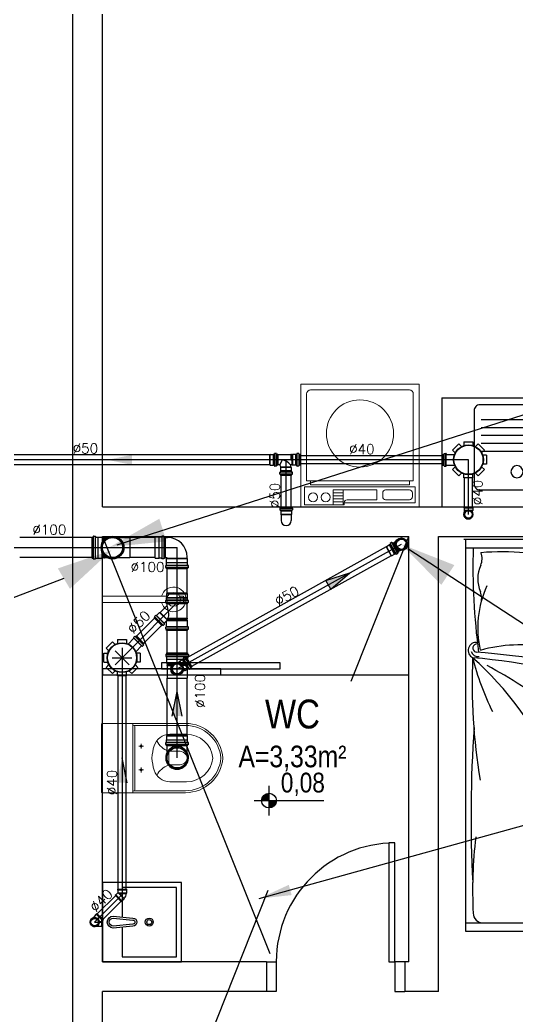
# Model space of a CAD drawing. Header units: millimetres. Extents: x 4156 to 4603, y 996 to 1078.
# Drawn here: x 4163.06 to 4165.82, y 1064.24 to 1069.78 of the extents above; entities that cross this region are included whole.
import ezdxf
from ezdxf.enums import TextEntityAlignment as Align

# ---------------------------------------------------------------- set-up
doc = ezdxf.new("R2010")
doc.units = ezdxf.units.MM
doc.header["$LTSCALE"] = 20
doc.linetypes.add('HIDDEN2', pattern=[0.1875, 0.125, -0.0625])
for name, color, linetype in [('-HIDRO', 8, 'Continuous'), ('A-PEN-C', 4, 'Continuous'), ('ARREDI_attrezzature', 175, 'Continuous'), ('COTA', 7, 'Continuous'), ('COTAS01', 7, 'Continuous'), ('E-txt-g', 3, 'Continuous'), ('Esgoto', 5, 'Continuous'), ('ESPECIFICAÇÃO02', 7, 'Continuous'), ('MOB', 251, 'Continuous'), ('Texto-Tubos', 7, 'Continuous'), ('TigreCad', 3, 'Continuous'), ('Tinterno', 9, 'Continuous')]:
    doc.layers.add(name, color=color, linetype=linetype)
doc.layers.add('E-Lay-9', color=9, linetype='Continuous', lineweight=9)
doc.layers.add('E-Txt-W', color=7, linetype='Continuous', lineweight=20)
doc.styles.add('F2', font='ARIALN.TTF')
doc.styles.add('REG60', font='romans.shx', dxfattribs={"width": 0.8, "height": 0.15})
doc.styles.add('REG80', font='romans.shx', dxfattribs={"width": 0.8, "height": 0.2})
doc.styles.get("Standard").update_dxf_attribs({"font": 'arial.ttf'})
doc.styles.add('TCTUBOS-TXT', font='txt.shx')
doc.dimstyles.get("Standard").update_dxf_attribs({"dimtxt": 0.18, "dimasz": 0.18, "dimexe": 0.18, "dimexo": 0.0625, "dimgap": 0.09, "dimtad": 0, "dimtih": 1, "dimtoh": 1, "dimdec": 4, "dimzin": 0, "dimdsep": 46, "dimtxsty": 'Standard', "dimcen": 0.09, "dimadec": 0, "dimazin": 0, "dimtfac": 1, "dimtdec": 4, "dimtofl": 0, "dimtmove": 0, "dimatfit": 3, "dimfxl": 1, "dimtolj": 1, "dimtzin": 0, "dimarcsym": 0})

# ---------------------------------------------------------------- blocks, each defined once
blk = doc.blocks.new('vaso-s')
at = {"layer": 'E-Lay-9', "color": 8}
for p, q in [((0, 0.17), (0, 0)), ((0.4256, 0.175), (0.005, 0.175)), ((0.16, 0.17), (0.16, 0.17)), ((0.16, 0.17), (0.16, 0)), ((0.4256, 0.165), (0.165, 0.165)), ((0.17, 0), (0.17, 0.16)), ((0.4306, 0.12), (0.3459, 0.12)), ((0.2134, 0.06), (0.1891, 0.06)), ((0.2013, 0.0479), (0.2013, 0.0722)), ((0.3406, 0.035), (0.3406, 0)), ((0.3906, 0.035), (0.3406, 0.035)), ((0, -0.17), (0, 0)), ((0.16, -0.17), (0.16, 0)), ((0.17, 0), (0.17, -0.1601)), ((0.2013, -0.0479), (0.2013, -0.0722)), ((0.3406, -0.035), (0.3406, 0)), ((0.3906, -0.035), (0.3406, -0.035)), ((0.2134, -0.06), (0.1891, -0.06)), ((0.4306, -0.12), (0.3459, -0.12)), ((0.4256, -0.175), (0.005, -0.175)), ((0.16, -0.17), (0.16, -0.17)), ((0.4256, -0.165), (0.165, -0.165))]:
    blk.add_line(p, q, dxfattribs=at)
for centre in [(0.2013, 0.06), (0.2013, -0.06)]:
    blk.add_circle(centre, 0.005, dxfattribs=at)
for centre, radius, start, end in [((0.005, 0.17), 0.005, 90, 180), ((0.155, 0.17), 0.005, 0, 90), ((0.165, 0.17), 0.00495, 180, 270), ((0.165, 0.16), 0.00495, 0, 90), ((0.4256, -0.015), 0.19, 4.5281, 90), ((0.4256, -0.015), 0.18, 4.7802, 90), ((0.3459, 0.0375), 0.0825, 90, 163.0355), ((0.4306, -0.015), 0.135, 6.3794, 90), ((0.518, -0.015), 0.2624, 163.0355, 176.7233), ((0.3754, 0.1358), 0.1066, 206.9395, 250.9647), ((0.3906, -0.015), 0.05, 17.4576, 90), ((0.518, 0.015), 0.2624, 183.2767, 196.9645), ((0.3754, -0.1358), 0.1066, 109.0353, 153.0605), ((0.3906, 0.015), 0.05, 270, 342.5424), ((0.4256, 0.015), 0.19, 270, 355.4719), ((0.4256, 0.015), 0.18, 270, 355.2198), ((0.4306, 0.015), 0.135, 270, 353.6206), ((0.3459, -0.0375), 0.0825, 196.9645, 270), ((0.005, -0.17), 0.005, 180, 270), ((0.155, -0.17), 0.005, 270, 0), ((0.165, -0.17), 0.00495, 90, 180), ((0.165, -0.1601), 0.00495, 270, 0)]:
    blk.add_arc(centre, radius, start, end, dxfattribs=at)
blk = doc.blocks.new('Chuveiro')
at = {"layer": 'E-Lay-9', "color": 8}
for p, q in [((-0.0311, 0.0156), (-0.3604, 0.0156)), ((0.0509, 0.0156), (0.0311, 0.0156)), ((0.0509, 0.0156), (0.0509, -0.0156)), ((-0.0311, -0.0156), (-0.3604, -0.0156)), ((0.0509, -0.0156), (0.0311, -0.0156))]:
    blk.add_line(p, q, dxfattribs=at)
blk.add_circle((0, 0), 0.0348, dxfattribs=at)
for centre, radius, start, end in [((0, 0), 0.0624, 194.4775, 165.5225), ((0.0093, 0), 0.0444, 339.4266, 20.5734)]:
    blk.add_arc(centre, radius, start, end, dxfattribs=at)
blk = doc.blocks.new('CUBA QUADRADA-flat-4-flat-1')
at = {"layer": 'MOB'}
blk.add_lwpolyline([(0, -0.2), (0.4, -0.2), (0.4, 0.2), (0, 0.2)], close=True, dxfattribs=at)
blk.add_lwpolyline([(0.1, -0.0255), (0.1, -0.175), (0.375, -0.175), (0.375, 0.175), (0.1, 0.175), (0.1, 0.0255)], dxfattribs=at)
for points in [[(0.155, -0.02), (0.055, -0.03, -1), (0.055, 0.03), (0.155, 0.02, -1)], [(0.155, -0.01), (0.055, -0.02, -1), (0.055, 0.02), (0.155, 0.01, -1)]]:
    blk.add_lwpolyline(points, format="xyb", close=True, dxfattribs=at)
for radius in [0.02, 0.0125]:
    blk.add_circle((0.2375, 0), radius, dxfattribs=at)
blk = doc.blocks.new('TXT-AMB75')
at = {"layer": 'E-txt-g', "style": 'REG80', "width": 0.8, "flags": 8}
blk.add_attdef('TXT', text='', height=0.2, dxfattribs=at).set_placement((0.0055, 0.2964), align=Align.CENTER)
at = {"layer": 'E-Txt-W', "style": 'REG60', "width": 0.8, "flags": 8}
blk.add_attdef('TXT', text='', height=0.15, dxfattribs=at).set_placement((0.0055, 0.0271), align=Align.CENTER)
blk = doc.blocks.new('NV')
at = {"color": 4, "linetype": 'ByBlock', "ltscale": 0.5}
for p, q in [((-1.4143, -0.1421), (-1.4143, 0.1067)), ((-1.5387, -0.0177), (-0.9535, -0.0177))]:
    blk.add_line(p, q, dxfattribs=at)
at = {"color": 4, "ltscale": 2.5}
blk.add_circle((-1.4143, -0.0177), 0.0622, dxfattribs=at)
at = {"color": 4}
for points in [[(-1.4143, -0.0177), (-1.4583, 0.0263), (-1.4765, -0.0177), (-1.4717, 0.0061)], [(-1.4143, -0.0177), (-1.4143, 0.0445), (-1.4583, 0.0263), (-1.4381, 0.0398)], [(-1.4143, -0.0177), (-1.3521, -0.0177), (-1.3703, -0.0617), (-1.3568, -0.0415)], [(-1.4143, -0.0177), (-1.3703, -0.0617), (-1.4143, -0.0799), (-1.3905, -0.0752)]]:
    blk.add_solid(points, dxfattribs=at)
at = {"layer": 'E-Txt-W', "color": 4, "ltscale": 2.5, "style": 'F2'}
blk.add_attdef('COTAPISO', (-1.3058, 0.0735), '', height=0.15, dxfattribs=at)
blk = doc.blocks.new('cama')
at = {"layer": 'ARREDI_attrezzature', "color": 8}
for p, q in [((0.8658, 1.0458), (-0.7169, 1.0458)), ((-0.7169, 1.0458), (-0.7169, -0.9357)), ((0.8658, 1.0458), (0.8658, -0.9357)), ((-0.7169, 1.0033), (0.8658, 1.0033)), ((0.8164, 0.3554), (0.8164, 0.9638)), ((0.8411, -0.0623), (0.8411, 0.0347)), ((0.8381, -0.0794), (0.8164, -0.1381)), ((-0.7169, -0.8932), (0.8658, -0.8932)), ((-0.7169, -0.9357), (0.8658, -0.9357))]:
    blk.add_line(p, q, dxfattribs=at)
for centre, radius, start, end in [((2.6377, 0.909), 3.3165, 178.3703, 187.5322), ((-0.7139, 0.9478), 0.0814, 335.7877, 21.7124), ((-0.533, -0.1796), 1.1623, 73.2017, 95.199), ((-0.0531, 0.1009), 0.8832, 82.5099, 103.5732), ((0.1262, 0.9306), 0.0789, 144.3788, 195.1988), ((0.0234, 0.9478), 0.0814, 335.7877, 21.7124), ((0.2043, -0.1796), 1.1623, 73.2017, 95.199), ((0.6843, 0.1009), 0.8832, 82.5099, 103.5732), ((0.8636, 0.9306), 0.0789, 144.3788, 195.1988), ((0.767, 0.9638), 0.0494, 360, 53.1301), ((-0.4874, 0.846), 0.167, 155.7877, 202.8808), ((-0.1606, 0.8526), 0.2183, 347.312, 15.1988), ((0.25, 0.846), 0.167, 155.7877, 202.8808), ((0.5767, 0.8526), 0.2183, 347.312, 15.1988), ((-0.6976, 0.6922), 0.7583, 350.3711, 14.26), ((0.0398, 0.6922), 0.7583, 350.3711, 14.26), ((-0.1504, 0.598), 0.5042, 155.118, 192.9862), ((0.5869, 0.598), 0.5042, 155.118, 192.9862), ((-0.7194, 0.748), 0.0848, 339.0161, 22.8808), ((0.0179, 0.748), 0.0848, 339.0161, 22.8808), ((-0.2514, 0.9178), 0.291, 267.8295, 315.0098), ((0.486, 0.9178), 0.291, 267.8295, 315.0098), ((0.1752, 0.5442), 0.1269, 170.3711, 206.9649), ((0.9125, 0.5442), 0.1269, 170.3711, 206.9649), ((-0.6623, 0.4839), 0.0409, 81.6091, 243.9382), ((-0.6586, 0.4964), 0.0206, 81.2915, 258.1256), ((-0.4381, -0.2522), 0.7645, 79.7638, 105.4497), ((-0.1846, 0.9358), 0.446, 246.6878, 281.1217), ((-0.2643, 0.6896), 0.1667, 254.1407, 297.6985), ((0.2993, -0.2522), 0.7645, 79.7638, 105.4497), ((0.5528, 0.9358), 0.446, 246.6878, 281.1217), ((0.473, 0.6896), 0.1667, 254.1407, 297.6985), ((-0.6505, 0.4938), 0.0409, 202.6052, 274.4989), ((-1.5235, -8.8752), 9.3909, 75.67156, 84.74188), ((-0.0423, 0.1583), 0.3445, 72.3598, 99.3926), ((0.695, 0.1583), 0.3445, 72.3598, 99.3926), ((2.2792, 0.3177), 2.9624, 177.4941, 189.5094), ((-1.7845, -0.7988), 1.6648, 24.3833, 48.4532), ((-0.9479, -2.7638), 3.2221, 57.0954, 85.2363), ((0.6516, 0.784), 1.3739, 194.1894, 206.3096), ((-1.5808, -1.4319), 2.0816, 51.0376, 62.0856), ((0.1886, 0.3639), 0.6279, 347.089, 359.2313), ((0.7005, -0.0173), 0.232, 65.0339, 86.464), ((0.7739, 0.1597), 0.0692, 12.8827, 78.3869), ((0.7349, 0.1156), 0.1001, 4.6849, 50.5984), ((0.499, 0.0969), 0.3512, 346.9286, 12.8827), ((5.7695, -0.3535), 6.4581, 176.0268, 182.97615), ((0.7348, 0.0283), 0.1065, 356.6017, 37.7302), ((-2.1135, -0.4201), 2.9383, 355.67, 7.068), ((0.7774, -0.1012), 0.0494, 339.7541, 59.4872), ((0.7917, -0.0623), 0.0494, 339.7541, 360), ((0.7917, -0.0623), 0.0494, 339.7541, 360), ((2.6561, -0.4101), 1.869, 176.8413, 184.7569), ((1.4933, -0.7256), 2.174, 172.9481, 183.1174), ((0.2054, -0.7537), 0.6176, 351.6155, 17.787), ((-0.628, -0.8438), 0.0494, 180, 270), ((-0.2247, 10.5395), 11.4341, 269.10868, 274.97619), ((0.767, -0.8438), 0.0494, 270, 360)]:
    blk.add_arc(centre, radius, start, end, dxfattribs=at)
at = {"layer": 'COTA', "color": 8, "linetype": 'Continuous'}
blk.add_line((0.8744, 1.0458), (-0.7256, 1.0458), dxfattribs=at)
blk = doc.blocks.new('A$C656368A0')
at = {"layer": 'COTAS01', "color": 8}
for p, q in [((0, 1.1964), (0, 0)), ((0, 1.1964), (0.5505, 1.1964)), ((0.1097, 0.997), (0.1097, 0.6345)), ((0.1497, 0.997), (0.1497, 0.6345)), ((0.1897, 0.997), (0.1897, 0.6345)), ((0.2298, 0.997), (0.2298, 0.6345)), ((0.2698, 0.997), (0.2698, 0.6345)), ((0, 0), (0.5505, 0))]:
    blk.add_line(p, q, dxfattribs=at)
for centre in [(0.3736, 0.8158), (0.2591, 0.3053)]:
    blk.add_circle(centre, 0.0307, dxfattribs=at)
at = {"layer": 'ESPECIFICAÇÃO02', "color": 8}
blk.add_lwpolyline([(0.4658, 0.6329, -0.414214), (0.4357, 0.6029), (0.0655, 0.6029, -0.414214), (0.0354, 0.6329), (0.0354, 1.0032, -0.414214), (0.0655, 1.0332), (0.4357, 1.0332, -0.414214), (0.4658, 1.0032)], format="xyb", close=True, dxfattribs=at)
blk.add_circle((0.2541, 0.3149), 0.212, dxfattribs=at)
blk = doc.blocks.new('Maquina de Lavar')
at = {"layer": 'E-Lay-9', "color": 8}
for p, q in [((0.3, 0), (-0.3, 0)), ((-0.3, 0), (-0.3, -0.62)), ((-0.08, -0.01), (-0.28, -0.01)), ((-0.28, -0.01), (-0.28, -0.1)), ((-0.1357, -0.085), (-0.1357, -0.01)), ((-0.0857, -0.025), (-0.1357, -0.025)), ((-0.0857, -0.04), (-0.1357, -0.04)), ((-0.0857, -0.085), (-0.0857, -0.01)), ((-0.08, -0.01), (-0.08, -0.02)), ((0.28, -0.02), (-0.08, -0.02)), ((0.085, -0.035), (-0.065, -0.035)), ((0.085, -0.085), (0.085, -0.035)), ((0.115, -0.07), (0.115, -0.05)), ((0.25, -0.035), (0.13, -0.035)), ((0.265, -0.07), (0.265, -0.05)), ((0.28, -0.1), (0.28, -0.02)), ((0.3, -0.62), (0.3, 0)), ((0.28, -0.1), (-0.28, -0.1)), ((-0.0857, -0.055), (-0.1357, -0.055)), ((-0.0857, -0.07), (-0.1357, -0.07)), ((0.085, -0.085), (-0.1357, -0.085)), ((0.25, -0.085), (0.13, -0.085)), ((0.27, -0.13), (-0.27, -0.13)), ((-0.27, -0.13), (-0.27, -0.57)), ((0.25, -0.11), (-0.25, -0.11)), ((-0.25, -0.11), (-0.25, -0.13)), ((0.25, -0.13), (0.25, -0.11)), ((0.27, -0.57), (0.27, -0.13)), ((-0.25, -0.59), (0.25, -0.59)), ((-0.3, -0.62), (0.3, -0.62))]:
    blk.add_line(p, q, dxfattribs=at)
for centre, radius in [((-0.2372, -0.0475), 0.0227), ((-0.1735, -0.0475), 0.0227), ((0, -0.37), 0.1701)]:
    blk.add_circle(centre, radius, dxfattribs=at)
for centre, radius, start, end in [((-0.065, -0.02), 0.015, 180, 270), ((0.13, -0.05), 0.015, 90, 180), ((0.25, -0.05), 0.015, 360, 90), ((0.13, -0.07), 0.015, 180, 270), ((0.25, -0.07), 0.015, 270, 360), ((-0.25, -0.57), 0.02, 180, 270), ((0.25, -0.57), 0.02, 270, 360)]:
    blk.add_arc(centre, radius, start, end, dxfattribs=at)
blk = doc.blocks.new('j9n40d')
at = {"layer": 'TigreCad'}
for p, q in [((0, 20.6), (9.8, 20.6)), ((9.8, 20.6), (17.8, 20.6)), ((19, 21.8), (17.8, 20.6)), ((34, 21.8), (19, 21.8)), ((19, -21.8), (19, 21.8)), ((35, 22.8), (34, 21.8)), ((35, 22.8), (35, -22.8)), ((39, 22.8), (35, 22.8)), ((39, 22.8), (39, -22.8)), ((0, -20.6), (9.8, -20.6)), ((9.8, -20.6), (17.8, -20.6)), ((19, -21.8), (17.8, -20.6)), ((34, -21.8), (19, -21.8)), ((35, -22.8), (34, -21.8)), ((39, -22.8), (35, -22.8))]:
    blk.add_line(p, q, dxfattribs=at)
for radius, start, end in [(22.8, 64.6232, 295.3768), (20.6, 90, 270)]:
    blk.add_arc((0, 0), radius, start, end, dxfattribs=at)
at = {"layer": 'Tinterno'}
for p, q in [((17.8, 20.6), (17.8, -20.6)), ((34, 21.8), (34, -21.8))]:
    blk.add_line(p, q, dxfattribs=at)
blk.add_arc((0, 0), 21.8, 70.9009, 289.0991, dxfattribs=at)
blk = doc.blocks.new('j4n40p')
at = {"layer": 'TigreCad'}
for p, q in [((-31.3, -0.5), (-20.7, 10.1)), ((7.5, -18.1), (-20.7, 10.1)), ((-20.7, 10.1), (-19, 10.1)), ((7.5, 21.8), (6.3, 20.6)), ((22.5, 21.8), (7.5, 21.8)), ((7.5, 21.8), (7.5, -18.1)), ((23.5, 22.8), (22.5, 21.8)), ((27.5, 22.8), (23.5, 22.8)), ((23.5, 22.8), (23.5, -22.8)), ((27.5, -22.8), (27.5, 22.8)), ((-35.6, -3.3), (-32.7, -0.5)), ((-3.3, -35.6), (-35.6, -3.3)), ((-0.5, -32.7), (-32.7, -0.5)), ((-32.7, -0.5), (-31.3, -0.5)), ((-3.3, -35.6), (-0.5, -32.7)), ((-0.5, -31.3), (9, -21.8)), ((-0.5, -32.7), (-0.5, -31.3)), ((7.5, -18.1), (9, -21.8)), ((22.5, -21.8), (9, -21.8)), ((23.5, -22.8), (22.5, -21.8)), ((27.5, -22.8), (23.5, -22.8))]:
    blk.add_line(p, q, dxfattribs=at)
blk.add_arc((15.4, -37.1), 58.4, 98.9327, 126.0673, dxfattribs=at)
at = {"layer": 'Tinterno'}
for p, q in [((-19, 10.1), (6.3, -15.2)), ((6.3, -15.2), (6.3, 20.6)), ((22.5, 21.8), (22.5, -21.8)), ((-0.5, -31.3), (-31.3, -0.5)), ((6.3, -15.2), (7.5, -18.1))]:
    blk.add_line(p, q, dxfattribs=at)
blk = doc.blocks.new('27150012p')
at = {"layer": 'TigreCad'}
for p, q in [((-80.6, 48.8), (-48.8, 80.6)), ((-48.8, 80.6), (-35.1, 66.9)), ((-22.5, 91.5), (-22.5, 72.1)), ((-22.5, 91.5), (22.5, 91.5)), ((22.5, 91.5), (22.5, 72.1)), ((48.8, 80.6), (35.1, 66.9)), ((48.8, 80.6), (80.6, 48.8)), ((-91.5, -22.5), (-91.5, 22.5)), ((-91.5, 22.5), (-72.1, 22.5)), ((-80.6, 48.8), (-66.9, 35.1)), ((80.6, 48.8), (66.9, 35.1)), ((111.4, 27.4), (70.4, 27.4)), ((112.7, 30.9), (112.4, 28.3)), ((122.4, 31.8), (113.7, 31.8)), ((113.7, 30.8), (113.7, -30.8)), ((122.4, 30.8), (122.4, -30.8)), ((123.4, 31.1), (124.2, 28.1)), ((129.5, 27.4), (125.1, 27.4)), ((129.5, 27.4), (129.5, -27.4)), ((-91.5, -22.5), (-72.1, -22.5)), ((-80.6, -48.8), (-66.9, -35.1)), ((-48.8, -80.6), (-80.6, -48.8)), ((80.6, -48.8), (48.8, -80.6)), ((80.6, -48.8), (66.9, -35.1)), ((111.4, -27.4), (70.4, -27.4)), ((112.7, -30.9), (112.4, -28.3)), ((122.4, -31.8), (113.7, -31.8)), ((123.4, -31.1), (124.2, -28.1)), ((129.5, -27.4), (125.1, -27.4)), ((-48.8, -80.6), (-35.1, -66.9)), ((-22.5, -91.5), (-22.5, -72.1)), ((22.5, -91.5), (-22.5, -91.5)), ((22.5, -91.5), (22.5, -72.1)), ((48.8, -80.6), (35.1, -66.9))]:
    blk.add_line(p, q, dxfattribs=at)
blk.add_circle((0, 0), 75.5, dxfattribs=at)
for centre, start, end in [((111.4, 28.4), 270, 355), ((113.7, 30.8), 90, 175), ((122.4, 30.8), 15, 90), ((125.1, 28.4), 195, 270), ((111.4, -28.4), 5, 90), ((113.7, -30.8), 185, 270), ((122.4, -30.8), 270, 345), ((125.1, -28.4), 90, 165)]:
    blk.add_arc(centre, 1, start, end, dxfattribs=at)
at = {"layer": 'Tinterno'}
for p, q in [((112.4, 27.4), (112.4, -27.4)), ((124.4, 27.4), (124.4, -27.4))]:
    blk.add_line(p, q, dxfattribs=at)
blk.add_circle((0, 0), 73.5, dxfattribs=at)
blk = doc.blocks.new('j9n40s')
at = {"layer": 'TigreCad'}
for p, q in [((9.8, 20.6), (17.8, 20.6)), ((19, 21.8), (17.8, 20.6)), ((17.8, 20.6), (17.8, 14.3)), ((19, 12.6), (19, 21.8)), ((34, 21.8), (19, 21.8)), ((35, 22.8), (34, 21.8)), ((39, 22.8), (35, 22.8)), ((35, 22.8), (35, -22.8)), ((39, 22.8), (39, -22.8)), ((9.8, -20.6), (17.8, -20.6)), ((17.8, -20.6), (17.8, -14.3)), ((19, -21.8), (17.8, -20.6)), ((19, -12.6), (19, -21.8)), ((34, -21.8), (19, -21.8)), ((35, -22.8), (34, -21.8)), ((39, -22.8), (35, -22.8))]:
    blk.add_line(p, q, dxfattribs=at)
for radius in [22.8, 20]:
    blk.add_circle((0, 0), radius, dxfattribs=at)
at = {"layer": 'Tinterno'}
blk.add_line((34, 21.8), (34, -21.8), dxfattribs=at)
blk.add_circle((0, 0), 18.8, dxfattribs=at)
blk = doc.blocks.new('j9n100s')
at = {"layer": 'TigreCad'}
for p, q in [((27.3, 50.8), (60, 50.8)), ((27.3, -50.8), (60, -50.8))]:
    blk.add_line(p, q, dxfattribs=at)
blk.add_circle((0, 0), 53.2, dxfattribs=at)
for start, end in [(61.785, 298.215), (298.215, 61.785)]:
    blk.add_arc((0, 0), 57.7, start, end, dxfattribs=at)
at = {"layer": 'Tinterno'}
blk.add_line((60, -50.8), (60, 50.8), dxfattribs=at)
blk.add_circle((0, 0), 51, dxfattribs=at)
blk = doc.blocks.new('26277469p')
at = {"layer": 'TigreCad'}
for p, q in [((78, 50.8), (6, 50.8)), ((78, 50.8), (78.1, 52.3)), ((78, -46.9), (78, 50.8)), ((78.1, -46.9), (78.1, 52.3)), ((81.1, 52.3), (78.1, 52.3)), ((81.1, -47.9), (81.1, 52.3)), ((81.2, 50.8), (81.1, 52.3)), ((81.2, -48), (81.2, 50.8)), ((87.4, 50.8), (81.2, 50.8)), ((89.8, 53.2), (87.4, 50.8)), ((89.8, -51.8), (89.8, 53.2)), ((121.7, 53.2), (89.8, 53.2)), ((122.9, 56.7), (122.7, 54.2)), ((133.3, 57.6), (123.9, 57.6)), ((123.9, 56.6), (123.9, -56.7)), ((133.3, 56.6), (133.3, -56.7)), ((134.3, 56.9), (135.1, 54)), ((140.5, 53.2), (136.1, 53.2)), ((140.5, 53.2), (140.5, -53.3)), ((14.9, -50.8), (6, -50.8)), ((49.6, -85.4), (14.9, -50.8)), ((49.6, -88.3), (87.3, -50.5)), ((49.6, -88.3), (49.6, -85.4)), ((64.8, -103.4), (49.6, -88.3)), ((106.9, -63.4), (63.4, -106.9)), ((113.6, -70.1), (70.1, -113.6)), ((116.2, -77.5), (77.5, -116.2)), ((103.4, -64.8), (93.6, -55)), ((121.7, -53.3), (94.3, -53.3)), ((106.8, -63.1), (104.8, -64.8)), ((114.4, -69.4), (108.2, -63.2)), ((114.5, -70.6), (113, -73.3)), ((116.2, -77.5), (113.1, -74.5)), ((122.9, -56.7), (122.7, -54.2)), ((133.3, -57.7), (123.9, -57.7)), ((134.3, -56.9), (135.1, -54)), ((140.5, -53.3), (136.1, -53.3)), ((63.1, -106.8), (64.8, -104.8)), ((69.4, -114.4), (63.2, -108.2)), ((70.6, -114.5), (73.3, -113)), ((77.5, -116.2), (74.5, -113.1))]:
    blk.add_line(p, q, dxfattribs=at)
blk.add_lwpolyline([(15.8, -51.2, -0.013476), (38.9, -47.1, -0.106485), (67.2, -44.2, -0.09207), (93.5, -53.8, -0.112954)], format="xyb", dxfattribs=at)
for centre, start, end in [((121.7, 54.2), 270, 355), ((123.9, 56.6), 90, 175), ((133.3, 56.6), 15, 90), ((136.1, 54.2), 195, 270), ((14.9, -51.8), 34.2682, 90), ((94.3, -54.3), 90, 225), ((104.1, -64.1), 225, 310), ((107.4, -63.9), 45, 130), ((113.8, -73.8), 150, 225), ((113.6, -70.1), 330, 45), ((121.7, -54.3), 5, 90), ((123.9, -56.7), 185, 270), ((133.3, -56.7), 270, 345), ((136.1, -54.3), 90, 165), ((63.9, -107.4), 140, 225), ((64.1, -104.1), 320, 45), ((70.1, -113.6), 225, 300), ((73.8, -113.8), 45, 120)]:
    blk.add_arc(centre, 1, start, end, dxfattribs=at)
at = {"layer": 'Tinterno'}
for p, q in [((6, 50.8), (6, -50.8)), ((87.4, -50.6), (87.4, 50.8)), ((122.6, 53.2), (122.6, -53.3)), ((135.3, 53.2), (135.3, -53.3)), ((85.3, -49.6), (49.6, -85.4)), ((104.1, -65.4), (65.4, -104.1)), ((112.6, -73.9), (73.9, -112.6))]:
    blk.add_line(p, q, dxfattribs=at)
blk = doc.blocks.new('11031030p')
at = {"layer": 'TigreCad'}
for p, q in [((0, -53.3), (0, 53.2)), ((0, 53.2), (4.4, 53.2)), ((6.2, 56.9), (5.4, 54)), ((7.2, 57.6), (16.6, 57.6)), ((7.2, -56.7), (7.2, 56.6)), ((16.6, -56.7), (16.6, 56.6)), ((17.6, 56.7), (17.8, 54.2)), ((18.8, 53.2), (30.9, 53.2)), ((30.9, 53.2), (31.2, 53)), ((50.9, 53), (31.2, 53)), ((50.9, 53), (53.1, 50.8)), ((53.1, -50.8), (53.1, 50.8)), ((0, -53.3), (4.4, -53.3)), ((6.2, -56.9), (5.4, -54)), ((7.2, -57.7), (16.6, -57.7)), ((17.6, -56.7), (17.8, -54.2)), ((18.8, -53.3), (30.9, -53.3)), ((30.9, -53.3), (31.2, -53)), ((31.2, -53), (50.9, -53)), ((50.9, -53), (53.1, -50.8))]:
    blk.add_line(p, q, dxfattribs=at)
for centre, start, end in [((4.4, 54.2), 270, 345), ((7.2, 56.6), 90, 165), ((16.6, 56.6), 5, 90), ((18.8, 54.2), 185, 270), ((4.4, -54.2), 15, 90), ((7.2, -56.7), 195, 270), ((16.6, -56.7), 270, 355), ((18.8, -54.2), 90, 175)]:
    blk.add_arc(centre, 1, start, end, dxfattribs=at)
at = {"layer": 'Tinterno'}
for p, q in [((5.2, -53.3), (5.2, 53.2)), ((17.9, -53.3), (17.9, 53.2)), ((30.9, 53.2), (30.9, -53.3)), ((31.2, 53), (31.2, -53)), ((50.9, 53), (50.9, -53))]:
    blk.add_line(p, q, dxfattribs=at)
blk = doc.blocks.new('trn1050s')
at = {"layer": 'TigreCad'}
for p, q in [((-80.4, -53.3), (-80.4, 53.3)), ((-80.4, 53.3), (-76, 53.3)), ((-74.2, 56.9), (-75, 54)), ((-73.2, 57.7), (-63.8, 57.7)), ((-73.2, -56.6), (-73.2, 56.7)), ((-63.8, -56.6), (-63.8, 56.7)), ((-62.8, 56.7), (-62.6, 54.2)), ((-61.6, 53.3), (-49.5, 53.3)), ((-49.5, -53.3), (-49.5, 53.3)), ((-49.5, 53.3), (-49.2, 53)), ((-49.2, 53), (-29.5, 53)), ((-29.5, 53), (-29.5, 11.9)), ((-29.5, 53), (-27.3, 50.8)), ((-27.3, 50.8), (-21.1, 50.8)), ((-21.1, 50.8), (-21, 52.3)), ((-21, 52.3), (-21, 23.9)), ((-21, 52.3), (-18, 52.3)), ((-18, 52.3), (-18, 26.2)), ((-17.9, 50.8), (-18, 52.3)), ((-17.9, 50.8), (47.6, 50.8)), ((-29.5, -53), (-29.5, -11.9)), ((-21, -52.3), (-21, -23.9)), ((-18, -52.3), (-18, -26.2)), ((-80.4, -53.3), (-76, -53.3)), ((-74.2, -56.9), (-75, -54)), ((-73.2, -57.6), (-63.8, -57.6)), ((-62.8, -56.7), (-62.6, -54.2)), ((-61.6, -53.3), (-49.5, -53.3)), ((-49.5, -53.3), (-49.2, -53)), ((-49.2, -53), (-29.5, -53)), ((-29.5, -53), (-27.3, -50.8)), ((-27.3, -50.8), (-21.1, -50.8)), ((-21.1, -50.8), (-21, -52.3)), ((-21, -52.3), (-18, -52.3)), ((-17.9, -50.8), (-18, -52.3)), ((-17.9, -50.8), (47.6, -50.8))]:
    blk.add_line(p, q, dxfattribs=at)
for radius in [31.8, 25.6]:
    blk.add_circle((0, 0), radius, dxfattribs=at)
for centre, start, end in [((-76, 54.2), 270, 345), ((-73.2, 56.7), 90, 165), ((-63.8, 56.7), 5, 90), ((-61.6, 54.2), 185, 270), ((-76, -54.2), 15, 90), ((-73.2, -56.6), 195, 270), ((-63.8, -56.6), 270, 355), ((-61.6, -54.2), 90, 175)]:
    blk.add_arc(centre, 1, start, end, dxfattribs=at)
at = {"layer": 'Tinterno'}
for p, q in [((-75.2, -53.3), (-75.2, 53.3)), ((-62.5, -53.3), (-62.5, 53.3)), ((-49.2, -53), (-49.2, 53)), ((-27.3, 50.8), (-27.3, 16.3)), ((-21.1, 50.8), (-21.1, 23.8)), ((-17.9, 50.8), (-17.9, 26.3)), ((47.6, -50.8), (47.6, 50.8)), ((-27.3, -50.8), (-27.3, -16.3)), ((-21.1, -50.8), (-21.1, -23.8)), ((-17.9, -50.8), (-17.9, -26.3))]:
    blk.add_line(p, q, dxfattribs=at)
blk.add_circle((0, 0), 27.3, dxfattribs=at)
blk = doc.blocks.new('j9n50s')
at = {"layer": 'TigreCad'}
for p, q in [((19.2, 25.4), (30.3, 25.4)), ((19.2, -25.4), (30.3, -25.4))]:
    blk.add_line(p, q, dxfattribs=at)
for radius in [31.8, 27.4]:
    blk.add_circle((0, 0), radius, dxfattribs=at)
at = {"layer": 'Tinterno'}
for p, q in [((30.3, 25.4), (30.3, 9.7)), ((30.3, -9.7), (30.3, -25.4))]:
    blk.add_line(p, q, dxfattribs=at)
blk.add_circle((0, 0), 25.6, dxfattribs=at)
blk = doc.blocks.new('j9n50d')
at = {"layer": 'TigreCad'}
for p, q in [((28.5, 25.4), (0, 25.4)), ((30.3, 27.2), (28.5, 25.4)), ((30.3, -27.1), (30.3, 27.2)), ((47.1, 27.2), (30.3, 27.2)), ((47.3, 27.4), (47.1, 27.2)), ((47.1, -27.1), (47.1, 27.2)), ((51.9, 27.4), (47.3, 27.4)), ((53.2, 30.9), (52.9, 28.3)), ((53.4, 30.8), (53.4, -30.8)), ((62.9, 31.8), (54.2, 31.8)), ((62.9, 30.8), (62.9, -30.8)), ((63.9, 31.1), (64.7, 28.1)), ((70, 27.4), (65.6, 27.4)), ((70, 27.4), (70, -27.4)), ((28.5, -25.3), (0, -25.3)), ((30.3, -27.1), (28.5, -25.3)), ((47.1, -27.1), (30.3, -27.1)), ((47.3, -27.4), (47.1, -27.1)), ((51.9, -27.4), (47.3, -27.4)), ((53.2, -30.9), (52.9, -28.3)), ((62.9, -31.8), (54.2, -31.8)), ((63.9, -31.1), (64.7, -28.1)), ((70, -27.4), (65.6, -27.4))]:
    blk.add_line(p, q, dxfattribs=at)
for centre, radius, start, end in [((0, 0), 25.4, 90, 270), ((51.9, 28.4), 1, 270, 355), ((54.2, 30.8), 1, 90, 175), ((62.9, 30.8), 1, 15, 90), ((65.6, 28.4), 1, 195, 270), ((51.9, -28.4), 1, 5, 90), ((54.2, -30.8), 1, 185, 270), ((62.9, -30.8), 1, 270, 345), ((65.6, -28.4), 1, 90, 165)]:
    blk.add_arc(centre, radius, start, end, dxfattribs=at)
at = {"layer": 'Tinterno'}
for p, q in [((28.5, -25.3), (28.5, 25.4)), ((47.3, -27.4), (47.3, 27.4)), ((52.9, 27.4), (52.9, -27.4)), ((64.9, 27.4), (64.9, -27.4))]:
    blk.add_line(p, q, dxfattribs=at)
blk = doc.blocks.new('11030602p')
at = {"layer": 'TigreCad'}
for p, q in [((0, 27.3), (4.4, 27.3)), ((0, -27.3), (0, 27.3)), ((6.1, 31.1), (5.3, 28.1)), ((7.1, 31.8), (15.8, 31.8)), ((7.1, -30.8), (7.1, 30.8)), ((15.8, -30.8), (15.8, 30.8)), ((16.8, 30.9), (17.1, 28.3)), ((18.1, 27.3), (22.7, 27.3)), ((22.7, 27.3), (23, 27.1)), ((39.7, 27.1), (23, 27.1)), ((39.7, 27.1), (41.5, 25.3)), ((41.5, -25.4), (41.5, 25.3)), ((0, -27.3), (4.4, -27.3)), ((6.1, -31.1), (5.3, -28.1)), ((7.1, -31.8), (15.8, -31.8)), ((16.8, -30.9), (17.1, -28.3)), ((18.1, -27.3), (22.7, -27.3)), ((22.7, -27.3), (23, -27.1)), ((39.7, -27.1), (23, -27.1)), ((39.7, -27.1), (41.5, -25.4))]:
    blk.add_line(p, q, dxfattribs=at)
for centre, start, end in [((4.4, 28.4), 270, 345), ((7.1, 30.8), 90, 165), ((15.8, 30.8), 5, 90), ((18.1, 28.4), 185, 270), ((4.4, -28.3), 15, 90), ((7.1, -30.8), 195, 270), ((15.8, -30.8), 270, 355), ((18.1, -28.3), 90, 175)]:
    blk.add_arc(centre, 1, start, end, dxfattribs=at)
at = {"layer": 'Tinterno'}
for p, q in [((5.1, -27.3), (5.1, 27.3)), ((17.1, -27.3), (17.1, 27.3)), ((22.7, 27.3), (22.7, -27.3)), ((23, -27.1), (23, 27.1)), ((39.7, 27.1), (39.7, -27.1))]:
    blk.add_line(p, q, dxfattribs=at)
blk = doc.blocks.new('ten100s')
at = {"layer": 'TigreCad'}
for p, q in [((-103.4, -53.3), (-103.4, 53.2)), ((-103.4, 53.2), (-99, 53.2)), ((-97.2, 56.9), (-98, 54)), ((-96.2, 57.6), (-86.8, 57.6)), ((-96.2, -56.7), (-96.2, 56.6)), ((-86.8, -56.7), (-86.8, 56.6)), ((-85.8, 56.7), (-85.6, 54.2)), ((-84.6, 53.2), (-72.5, 53.2)), ((-72.5, -53.3), (-72.5, 53.2)), ((-72.5, 53.2), (-72.2, 53)), ((-72.2, 53), (-52.5, 53)), ((-52.5, 53), (-52.5, 23.8)), ((-52.5, 53), (-50.3, 50.8)), ((-50.3, 50.8), (-44.1, 50.8)), ((-44.1, 50.8), (-44, 52.3)), ((-44.1, 50.8), (-44.1, 37.1)), ((-44, 52.3), (-41, 52.3)), ((-40.9, 50.8), (-41, 52.3)), ((-40.9, 50.8), (-27.3, 50.8)), ((27.3, 50.8), (87.6, 50.8)), ((-52.5, -53), (-52.5, -23.8)), ((-44.1, -50.8), (-44.1, -37.1)), ((-103.4, -53.3), (-99, -53.3)), ((-97.2, -56.9), (-98, -54)), ((-96.2, -57.7), (-86.8, -57.7)), ((-85.8, -56.7), (-85.6, -54.2)), ((-84.6, -53.3), (-72.5, -53.3)), ((-72.5, -53.3), (-72.2, -53)), ((-72.2, -53), (-52.5, -53)), ((-52.5, -53), (-50.3, -50.8)), ((-50.3, -50.8), (-44.1, -50.8)), ((-44.1, -50.8), (-44, -52.3)), ((-44, -52.3), (-41, -52.3)), ((-40.9, -50.8), (-41, -52.3)), ((-40.9, -50.8), (-27.3, -50.8)), ((27.3, -50.8), (87.6, -50.8))]:
    blk.add_line(p, q, dxfattribs=at)
for radius in [57.7, 51]:
    blk.add_circle((0, 0), radius, dxfattribs=at)
for centre, start, end in [((-99, 54.2), 270, 345), ((-96.2, 56.6), 90, 165), ((-86.8, 56.6), 5, 90), ((-84.6, 54.2), 185, 270), ((-99, -54.2), 15, 90), ((-96.2, -56.7), 195, 270), ((-86.8, -56.7), 270, 355), ((-84.6, -54.2), 90, 175)]:
    blk.add_arc(centre, 1, start, end, dxfattribs=at)
at = {"layer": 'Tinterno'}
for p, q in [((-98.2, -53.3), (-98.2, 53.2)), ((-85.5, -53.3), (-85.5, 53.2)), ((-72.2, -53), (-72.2, 53)), ((-50.3, 50.8), (-50.3, 28.2)), ((-40.9, 50.8), (-40.9, 40.6)), ((87.6, 50.8), (87.6, -50.8)), ((-50.3, -50.8), (-50.3, -28.2)), ((-40.9, -50.8), (-40.9, -40.6))]:
    blk.add_line(p, q, dxfattribs=at)
blk.add_circle((0, 0), 53.2, dxfattribs=at)
blk = doc.blocks.new('j9n100p')
at = {"layer": 'TigreCad'}
for p, q in [((54.9, 50.8), (48.6, 50.8)), ((57.1, 53), (54.9, 50.8)), ((76.8, 53), (57.1, 53)), ((57.1, 53), (57.1, -53)), ((77.1, 53.2), (76.8, 53)), ((89.2, 53.2), (77.1, 53.2)), ((77.1, 53.2), (77.1, -53.3)), ((90.4, 56.7), (90.2, 54.2)), ((100.8, 57.6), (91.4, 57.6)), ((91.4, 56.6), (91.4, -56.6)), ((100.8, 56.6), (100.8, -56.6)), ((101.8, 56.9), (102.6, 54)), ((108, 53.2), (103.6, 53.2)), ((108, 53.2), (108, -53.3)), ((-50.8, -60), (-50.8, -48.6)), ((50.8, -60), (50.8, -51.8)), ((54.9, -50.8), (51.8, -50.8)), ((57.1, -53), (54.9, -50.8)), ((76.8, -53), (57.1, -53)), ((77.1, -53.3), (76.8, -53)), ((89.2, -53.3), (77.1, -53.3)), ((90.4, -56.7), (90.2, -54.2)), ((100.8, -57.6), (91.4, -57.6)), ((101.8, -56.9), (102.6, -54)), ((108, -53.3), (103.6, -53.3))]:
    blk.add_line(p, q, dxfattribs=at)
for centre, radius, start, end in [((48.6, -48.6), 99.4, 90, 180), ((89.2, 54.2), 1, 270, 355), ((91.4, 56.6), 1, 90, 175), ((100.8, 56.6), 1, 15, 90), ((103.6, 54.2), 1, 195, 270), ((51.8, -51.8), 1, 90, 180), ((89.2, -54.2), 1, 5, 90), ((91.4, -56.6), 1, 185, 270), ((100.8, -56.6), 1, 270, 345), ((103.6, -54.2), 1, 90, 165)]:
    blk.add_arc(centre, radius, start, end, dxfattribs=at)
at = {"layer": 'Tinterno'}
for p, q in [((54.9, 50.8), (54.9, -50.8)), ((76.8, 53), (76.8, -53)), ((90.1, 53.2), (90.1, -53.3)), ((102.8, 53.2), (102.8, -53.3)), ((50.8, -60), (-50.8, -60))]:
    blk.add_line(p, q, dxfattribs=at)
blk = doc.blocks.new('ten50p')
at = {"layer": 'TigreCad'}
for p, q in [((-31.8, 64), (-31.8, 55.3)), ((-31.1, 65), (-28.1, 65.8)), ((-30.9, 54.3), (-28.3, 54)), ((-30.8, 64), (30.8, 64)), ((-30.8, 54.5), (30.8, 54.5)), ((-27.4, 71.1), (27.3, 71.1)), ((-27.4, 71.1), (-27.4, 66.7)), ((-27.4, 53), (-27.4, 48.4)), ((27.3, 53), (27.3, 48.4)), ((27.3, 71.1), (27.3, 66.7)), ((31.1, 65), (28.1, 65.8)), ((30.9, 54.3), (28.3, 54)), ((31.8, 64), (31.8, 55.3)), ((-27.4, 48.4), (27.3, 48.4)), ((-27.4, 48.4), (-27.1, 48.2)), ((-27.1, 48.2), (-27.1, 31.4)), ((-27.1, 31.4), (27.1, 31.4)), ((-27.1, 31.4), (-25.4, 29.6)), ((-26.9, 26.8), (-26.9, 23.9)), ((-25.4, 23.8), (-26.9, 23.9)), ((-26.9, 23.9), (0, 23.9)), ((-25.4, 27), (-26.9, 26.8)), ((-26.9, 26.8), (0, 26.8)), ((-25.4, 23.8), (-25.4, -41.9)), ((-25.4, 29.6), (-25.4, 27)), ((0, 23.9), (0, 26.8)), ((27.1, 31.4), (25.3, 29.6)), ((25.3, 29.6), (25.3, 24.1)), ((27.3, 48.4), (27.1, 48.2)), ((27.1, 48.2), (27.1, 31.4)), ((39.7, 27.1), (38.3, 25.8)), ((39.7, 27.1), (39.7, -27.1)), ((56.5, 27.1), (39.7, 27.1)), ((56.7, 27.3), (56.5, 27.1)), ((56.7, 27.3), (56.7, -27.4)), ((61.3, 27.3), (56.7, 27.3)), ((62.6, 30.9), (62.3, 28.3)), ((62.8, 30.8), (62.8, -30.8)), ((72.3, 31.8), (63.6, 31.8)), ((72.3, 30.8), (72.3, -30.8)), ((73.3, 31.1), (74.1, 28.1)), ((79.4, 27.3), (75, 27.3)), ((79.4, 27.3), (79.4, -27.4)), ((0, -20.6), (25.3, -32.7)), ((25.3, -32.7), (25.3, -41.9)), ((39.7, -27.1), (38.7, -26.2)), ((56.5, -27.1), (39.7, -27.1)), ((56.7, -27.4), (56.5, -27.1)), ((61.3, -27.4), (56.7, -27.4)), ((62.6, -30.9), (62.3, -28.3)), ((72.3, -31.8), (63.6, -31.8)), ((73.3, -31.1), (74.1, -28.1)), ((79.4, -27.4), (75, -27.4))]:
    blk.add_line(p, q, dxfattribs=at)
for centre, radius, start, end in [((-30.8, 64), 1, 105, 180), ((-30.8, 55.3), 1, 180, 265), ((-28.4, 53), 1, 0, 85), ((-28.4, 66.7), 1, 285, 0), ((28.4, 66.7), 1, 180, 255), ((28.4, 53), 1, 95, 180), ((30.8, 55.3), 1, 275, 0), ((30.8, 64), 1, 0, 75), ((88.8, -42.9), 91.6, 134.1792, 165.8838), ((26.3, 24.1), 1, 180, 286.2777), ((57, -80.9), 108.3, 99.9198, 106.2777), ((61.3, 28.4), 1, 270, 355), ((63.6, 30.8), 1, 90, 175), ((72.3, 30.8), 1, 15, 90), ((75, 28.4), 1, 195, 270), ((57, -80.9), 57.6, 108.4794, 123.2986), ((61.3, -28.4), 1, 5, 90), ((63.6, -30.8), 1, 185, 270), ((72.3, -30.8), 1, 270, 345), ((75, -28.4), 1, 90, 165)]:
    blk.add_arc(centre, radius, start, end, dxfattribs=at)
at = {"layer": 'Tinterno'}
for p, q in [((-27.4, 66), (27.3, 66)), ((-27.4, 54), (27.3, 54)), ((-27.1, 48.2), (27.1, 48.2)), ((-25.4, 27), (0, 27)), ((-25.4, 23.8), (0, 23.8)), ((-25.4, 29.6), (25.3, 29.6)), ((0, 27), (0, 26.8)), ((0, 23.9), (0, 23.8)), ((37.9, 25.3), (37.9, -26.5)), ((56.5, 27.1), (56.5, -27.1)), ((62.3, 27.3), (62.3, -27.4)), ((74.3, 27.3), (74.3, -27.4)), ((-25.4, -41.9), (25.3, -41.9))]:
    blk.add_line(p, q, dxfattribs=at)

msp = doc.modelspace()

# ---------------------------------------------------------------- hatches: boundary and pattern name
at = {"layer": 'Esgoto'}
h = msp.add_hatch(color=256, dxfattribs=at)
h.paths.add_polyline_path([(4163.545, 1067.3297), (4163.6825, 1067.3296), (4163.6825, 1067.3574)])
h.paths.add_polyline_path([(4163.545, 1067.3297), (4163.6825, 1067.3017), (4163.6825, 1067.3296)])
h = msp.add_hatch(color=256, dxfattribs=at)
h.paths.add_polyline_path([(4164.7742, 1066.6344), (4164.7877, 1066.61), (4164.8944, 1066.7011)])
h.paths.add_polyline_path([(4164.7606, 1066.6587), (4164.7742, 1066.6344), (4164.8944, 1066.7011)])
h = msp.add_hatch(color=256, dxfattribs=at)
h.paths.add_polyline_path([(4163.9327, 1066.0421), (4163.9325, 1065.9046), (4163.9604, 1065.9045)])
h.paths.add_polyline_path([(4163.9327, 1066.0421), (4163.9047, 1065.9046), (4163.9325, 1065.9046)])
h = msp.add_hatch(color=256, dxfattribs=at)
h.paths.add_polyline_path([(4163.6265, 1065.6718), (4163.6264, 1065.5342), (4163.6542, 1065.5342)])
h.paths.add_polyline_path([(4163.6265, 1065.6718), (4163.5985, 1065.5342), (4163.6264, 1065.5342)])

# ---------------------------------------------------------------- linework, layer by layer
at = {"layer": '-HIDRO', "linetype": 'Continuous'}
for p, q in [((4163.3517, 1044.6292), (4163.3517, 1070.0392)), ((4163.5167, 1067.0692), (4163.5167, 1069.8742)), ((4163.5167, 1067.0692), (4168.8517, 1067.0692)), ((4163.5167, 1064.5392), (4163.5167, 1066.9042)), ((4163.5167, 1066.9042), (4165.2217, 1066.9042)), ((4165.2217, 1064.5392), (4165.2217, 1066.9042)), ((4165.3867, 1064.3742), (4165.3867, 1066.9042)), ((4165.3867, 1066.9042), (4168.8517, 1066.9042)), ((4163.5167, 1066.1342), (4165.2217, 1066.1342)), ((4164.4297, 1064.5392), (4163.5167, 1064.5392)), ((4164.4297, 1064.5392), (4164.4297, 1064.3742)), ((4165.1997, 1064.5392), (4165.1997, 1064.3742)), ((4163.5167, 1062.6142), (4163.5167, 1064.3742)), ((4164.4297, 1064.3742), (4163.5167, 1064.3742)), ((4165.3867, 1064.3742), (4165.1997, 1064.3742))]:
    msp.add_line(p, q, dxfattribs=at)
at = {"layer": '-HIDRO', "linetype": 'HIDDEN2'}
for p, q in [((4163.5167, 1062.6142), (4165.2217, 1066.9042)), ((4163.5167, 1066.9042), (4165.2403, 1062.6142))]:
    msp.add_line(p, q, dxfattribs=at)
at = {"layer": '-HIDRO'}
for p, q in [((4163.5167, 1066.1342), (4165.2217, 1066.1342)), ((4165.2217, 1064.5392), (4165.1997, 1064.5392))]:
    msp.add_line(p, q, dxfattribs=at)
for points in [[(4163.8467, 1066.1672), (4164.5067, 1066.1672), (4164.5067, 1066.2002), (4163.8467, 1066.2002)], [(4163.5167, 1066.1342), (4164.1767, 1066.1342), (4164.1767, 1066.1672), (4163.5167, 1066.1672)], [(4165.1447, 1064.5392), (4165.1447, 1065.1992), (4165.1117, 1065.1992), (4165.1117, 1064.5392)]]:
    msp.add_lwpolyline(points, close=True, dxfattribs=at)
for points in [[(4164.4297, 1064.5392), (4164.4847, 1064.5392), (4164.4847, 1064.3742), (4164.4297, 1064.3742)], [(4165.1997, 1064.5392), (4165.1447, 1064.5392), (4165.1447, 1064.3742), (4165.1997, 1064.3742)]]:
    msp.add_lwpolyline(points, dxfattribs=at)
msp.add_arc((4165.1447, 1064.5392), 0.66, 90, 180, dxfattribs=at)
at = {"layer": 'A-PEN-C'}
for p, q in [((4163.5996, 1066.858), (4167.908, 1068.2365)), ((4165.2168, 1066.8365), (4166.095, 1066.2649)), ((4163.3027, 1066.6692), (4160.002, 1065.4237))]:
    msp.add_line(p, q, dxfattribs=at)
for points in [[(4163.5587, 1066.845), (4163.8739, 1066.8765), (4163.8337, 1067.0023)], [(4163.569, 1066.8276), (4163.2689, 1066.7259), (4163.3365, 1066.6124)], [(4165.181, 1066.8602), (4165.403, 1066.6343), (4165.4759, 1066.7445)]]:
    msp.add_solid(points, dxfattribs=at)
at = {"layer": 'Esgoto'}
for p, q in [((4165.5542, 1067.3301), (4162.352, 1067.3301)), ((4164.5396, 1067.0692), (4164.5396, 1067.3301)), ((4165.5542, 1067.0263), (4165.5542, 1067.3301)), ((4162.9784, 1066.8419), (4163.9327, 1066.8419)), ((4163.9327, 1066.1672), (4165.181, 1066.8602)), ((4163.9327, 1065.6728), (4163.9327, 1066.8419)), ((4164.7606, 1066.6587), (4164.8944, 1066.7011)), ((4164.7877, 1066.61), (4164.8944, 1066.7011)), ((4164.7877, 1066.61), (4164.7606, 1066.6587)), ((4163.6654, 1066.2684), (4163.9327, 1066.5357)), ((4163.5876, 1066.2684), (4163.6654, 1066.1906)), ((4163.5876, 1066.1906), (4163.6654, 1066.2684)), ((4163.6265, 1066.2845), (4163.6265, 1066.1745)), ((4163.5715, 1066.2295), (4163.6815, 1066.2295)), ((4163.6265, 1066.1745), (4163.6265, 1064.9119)), ((4163.9047, 1065.9046), (4163.9327, 1066.0421)), ((4163.9604, 1065.9045), (4163.9327, 1066.0421)), ((4163.6542, 1065.5342), (4163.6265, 1065.6718)), ((4163.4738, 1064.7592), (4163.6265, 1064.9119)), ((4163.4738, 1064.7592), (4163.5167, 1064.7592))]:
    msp.add_line(p, q, dxfattribs=at)
at = {"layer": 'TigreCad'}
for p, q in [((4164.4478, 1067.358), (4162.352, 1067.358)), ((4165.4057, 1067.3521), (4164.6205, 1067.3521)), ((4165.4057, 1067.3081), (4164.6205, 1067.3081)), ((4164.4478, 1067.3022), (4162.352, 1067.3022)), ((4164.5117, 1067.0692), (4164.5117, 1067.2428)), ((4164.5675, 1067.0692), (4164.5675, 1067.2428)), ((4165.5322, 1067.0692), (4165.5322, 1067.2294)), ((4165.5762, 1067.0692), (4165.5762, 1067.2294)), ((4163.4555, 1066.8978), (4163.0579, 1066.8978)), ((4163.8083, 1066.8978), (4163.6696, 1066.8978)), ((4165.097, 1066.8455), (4163.9865, 1066.2289)), ((4163.4555, 1066.786), (4163.0579, 1066.786)), ((4163.8083, 1066.786), (4163.6696, 1066.786)), ((4165.124, 1066.7967), (4164.0135, 1066.1802)), ((4163.8768, 1066.5875), (4163.8768, 1066.7231)), ((4163.9886, 1066.5875), (4163.9886, 1066.7231)), ((4163.7075, 1066.35), (4163.8064, 1066.4489)), ((4163.7469, 1066.3105), (4163.8458, 1066.4094)), ((4163.8768, 1066.2556), (4163.8768, 1066.3812)), ((4163.9886, 1066.2556), (4163.9886, 1066.3812)), ((4163.6047, 1064.9421), (4163.6047, 1066.1289)), ((4163.6487, 1064.9421), (4163.6487, 1066.1289)), ((4163.8768, 1065.7972), (4163.8768, 1066.1148)), ((4163.9886, 1065.7972), (4163.9886, 1066.1148)), ((4163.4886, 1064.8051), (4163.5895, 1064.906)), ((4163.5197, 1064.774), (4163.6207, 1064.8749))]:
    msp.add_line(p, q, dxfattribs=at)

# ---------------------------------------------------------------- block references
at = {"layer": '-HIDRO', "xscale": -1.1, "yscale": 1.1, "zscale": 1.1, "rotation": 180}
for name, p in [('Maquina de Lavar', (4164.9505, 1067.0692)), ('Chuveiro', (4163.9132, 1066.5538)), ('Chuveiro', (4163.9132, 1066.5538)), ('vaso-s', (4163.5112, 1065.6714))]:
    msp.add_blockref(name, p, dxfattribs=at)
at = {"layer": '-HIDRO', "ltscale": 0.35, "xscale": -1.1, "yscale": 1.1, "zscale": 1.1, "rotation": 90}
msp.add_blockref('A$C656368A0', (4166.7217, 1067.6747), dxfattribs=at)
at = {"layer": '-HIDRO', "linetype": 'HIDDEN2', "xscale": 1.1, "yscale": 1.1, "zscale": 1.1}
msp.add_blockref('cama', (4166.326, 1065.7373), dxfattribs=at)
at = {"layer": '-HIDRO'}
ref = msp.add_blockref('TXT-AMB75', (4164.5704, 1065.5985), dxfattribs=dict(at, xscale=0.8019000000000002, yscale=0.8019000000000002, zscale=0.8019000000000002))
ref.add_attrib('TXT', 'WC', dxfattribs={"layer": 'E-txt-g', "color": 2, "height": 0.16038, "style": 'F2'}).set_placement((4164.5748, 1065.8362), align=Align.CENTER)
ref.add_attrib('TXT', 'A=3,33m²', dxfattribs={"layer": 'E-Txt-W', "height": 0.12029, "style": 'F2'}).set_placement((4164.5748, 1065.6202), align=Align.CENTER)
ref = msp.add_blockref('NV', (4165.3778, 1065.4466), dxfattribs=dict(at, xscale=0.66, yscale=0.66, zscale=0.66))
ref.add_attrib('COTAPISO', '0,08', (4164.51, 1065.48), dxfattribs={"layer": 'E-Txt-W', "color": 4, "ltscale": 2.5, "height": 0.11, "style": 'F2'})
at = {"layer": '-HIDRO', "xscale": 1.1, "yscale": 1.1, "zscale": 1.1}
msp.add_blockref('CUBA QUADRADA-flat-4-flat-1', (4163.5167, 1064.7592), dxfattribs=at)
at = {"layer": 'Esgoto', "xscale": 0.0011, "yscale": 0.0011, "zscale": 0.0011}
for name, p, rotation in [('11030602p', (4164.4935, 1067.3301), 180), ('11031030p', (4163.8667, 1066.8419), 180), ('11030602p', (4165.1504, 1066.8432), 209.0380412924096), ('11031030p', (4163.9327, 1066.5291), 90), ('11031030p', (4163.9327, 1065.7388), 90)]:
    msp.add_blockref(name, p, dxfattribs=dict(at, rotation=rotation))
at = {"layer": 'TigreCad', "yscale": 0.0011, "zscale": 0.0011}
for name, p, xscale, rotation in [('27150012p', (4165.5542, 1067.3301), 0.0011, 180), ('ten50p', (4164.5396, 1067.3301), 0.0011, 270), ('j9n50d', (4164.5396, 1066.9922), 0.0011, 90), ('j9n40d', (4165.5542, 1067.0263), 0.0011, 90), ('j9n40s', (4165.5542, 1067.0263), 0.0011, 90), ('j9n100p', (4163.9327, 1066.8419), 0.0011, 270), ('j9n50s', (4165.181, 1066.8602), 0.0011, 209.3371695364698), ('26277469p', (4163.9327, 1066.5357), 0.0011, 270), ('27150012p', (4163.6265, 1066.2295), 0.0011, 44.99999999990218), ('trn1050s', (4163.9327, 1066.1672), 0.0011, 270), ('j9n50d', (4163.9327, 1066.1672), 0.0011, 29.03804129239325), ('j9n100s', (4163.9327, 1065.6728), 0.0011, 90), ('j4n40p', (4163.6265, 1064.9119), -0.0011, 270), ('j9n40s', (4163.4738, 1064.7592), 0.0011, 45.00000000000009)]:
    msp.add_blockref(name, p, dxfattribs=dict(at, xscale=xscale, rotation=rotation))
at = {"layer": 'TigreCad', "xscale": 0.0011, "yscale": 0.0011, "zscale": 0.0011}
for name, p in [('ten100s', (4163.5733, 1066.8419)), ('j9n40d', (4163.4738, 1064.7592))]:
    msp.add_blockref(name, p, dxfattribs=at)

# ---------------------------------------------------------------- texts
at = {"layer": 'Texto-Tubos', "style": 'TCTUBOS-TXT'}
for s, p in [('%%C50', (4163.4227, 1067.3657)), ('%%C40', (4164.9611, 1067.3616)), ('%%C100', (4163.2219, 1066.9142)), ('%%C100', (4163.7682, 1066.7062))]:
    msp.add_text(s, height=0.055, dxfattribs=at).set_placement(p, align=Align.CENTER)
for s, rotation, p in [('%%C40', 90, (4165.6321, 1067.1482)), ('%%C50', 90, (4164.5042, 1067.1315)), ('%%C50', 29.038, (4164.5571, 1066.549)), ('%%C50', 45, (4163.7389, 1066.4075)), ('%%C100', 90, (4164.088, 1066.0442)), ('%%C40', 90, (4163.5977, 1065.5355)), ('%%C40', 45, (4163.5296, 1064.8597))]:
    msp.add_text(s, height=0.055, rotation=rotation, dxfattribs=at).set_placement(p, align=Align.CENTER)

# ---------------------------------------------------------------- leaders
at = {"layer": '-HIDRO'}
msp.add_leader([(4164.3888, 1064.89), (4166.9829, 1065.607), (4167.7306, 1065.6069)], dimstyle='Standard', dxfattribs=at)

doc.saveas('drawing.dxf')
